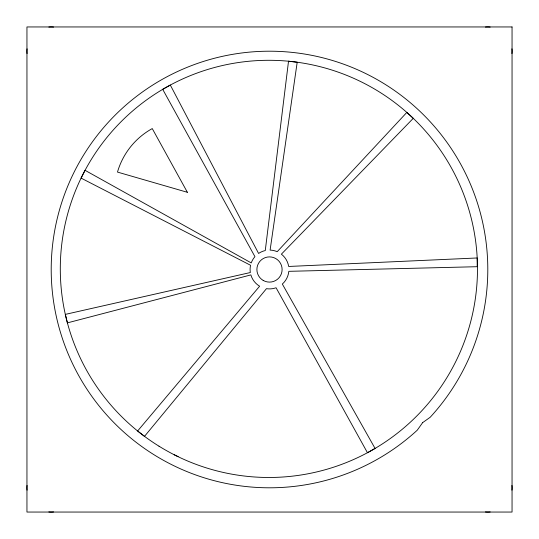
<?xml version="1.0" encoding="UTF-8"?>
<svg xmlns="http://www.w3.org/2000/svg" width="539" height="539" viewBox="0 0 539 539"><rect width="100%" height="100%" fill="white"/><g stroke="black" fill="none" stroke-linecap="round" stroke-linejoin="round"><path stroke-width="0.81" d="M174.191 454.748L178.119 456.648M511.935 48.833A24.255 24.255 0 0 1 511.935 53.577M485.423 27.065A24.255 24.255 0 0 1 490.167 27.065M511.935 485.423A24.255 24.255 0 0 1 511.935 490.167M490.167 511.935A24.255 24.255 0 0 1 485.423 511.935M53.577 511.935A24.255 24.255 0 0 1 48.833 511.935M27.065 490.167A24.255 24.255 0 0 1 27.065 485.423M27.065 53.577A24.255 24.255 0 0 1 27.065 48.833M48.833 27.065A24.255 24.255 0 0 1 53.577 27.065M288.52 61.224L265.269 250.561A19.404 19.404 0 0 0 258.592 253.451L170.317 85.054L162.704 89.346L254.947 256.665A19.404 19.404 0 0 0 251.241 262.924L85.054 170.317L81.086 178.106L250.561 265.269A19.404 19.404 0 0 0 250.332 272.539L65.32 314.392L67.402 322.874L250.864 274.91A19.404 19.404 0 0 0 259.623 286.202L137.62 430.998L144.519 436.354L266.461 288.668A19.404 19.404 0 0 0 276.076 287.759L367.457 452.72L375.07 448.435L282.335 284.053A19.404 19.404 0 0 0 288.816 271.326L477.197 266.704L477.197 257.972L288.668 266.461A19.404 19.404 0 0 0 281.392 254.165L413.265 118.337L406.83 112.422L277.208 251.693A19.404 19.404 0 0 0 270.106 250.103L297.198 62.228L288.52 61.224M422.637 422.637L417.26 430.189A218.295 218.295 0 0 1 57.875 323.05A218.295 218.295 0 0 1 323.05 57.875A218.295 218.295 0 0 1 430.189 417.26L422.637 422.637M512.05 26.95L26.95 26.95L26.95 512.05L512.05 512.05L512.05 26.95M187.383 192.302L117.482 172.082A72.765 72.765 0 0 1 152.254 128.578L187.383 192.302M158.971 446.171A208.593 208.593 0 0 0 477.379 275.442A208.593 208.593 0 0 0 170.317 85.054A208.593 208.593 0 0 0 158.971 446.171M263.194 280.421A12.613 12.613 0 0 0 282.113 269.5A12.613 12.613 0 0 0 263.194 258.579A12.613 12.613 0 0 0 263.194 280.421"/></g></svg>
